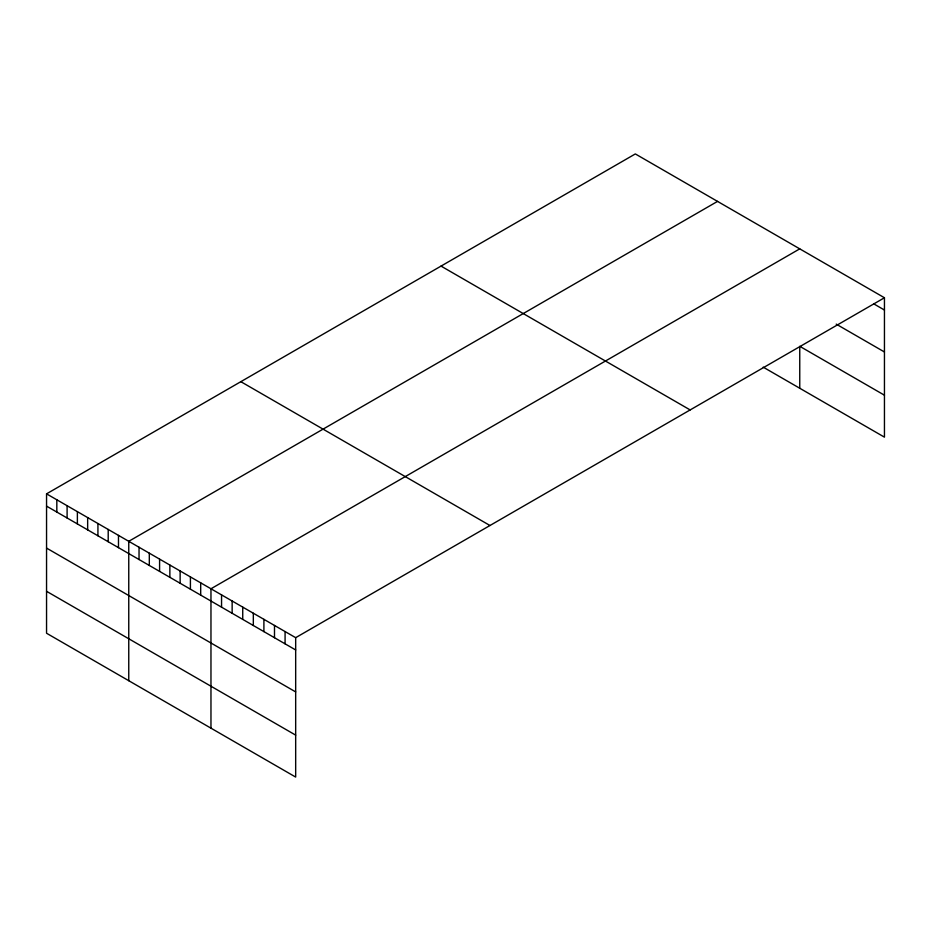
<?xml version="1.0" encoding="UTF-8"?>
<svg xmlns="http://www.w3.org/2000/svg" width="931" height="931" viewBox="0 0 931 931"><rect width="100%" height="100%" fill="white"/><g stroke="black" fill="none" stroke-linecap="round" stroke-linejoin="round"><path stroke-width="1.4" d="M46.55 493.849L295.674 637.677L295.674 777.071L46.55 633.243L46.55 493.849L635.326 153.929L884.45 297.757L884.45 437.151L763.211 367.151M717.545 201.387L128.757 541.318L128.757 680.712M799.752 248.856L210.965 588.776L210.965 728.17M295.674 637.677L884.45 297.757M873.86 303.913L884.45 310.035M836.213 324.128L884.45 351.976M884.45 395.198L799.752 346.297L799.752 388.239M441.038 266.103L690.15 409.931M240.85 381.675L489.962 525.503M46.55 506.127L295.674 649.954M46.55 548.08L295.674 691.908M46.55 591.301L295.674 735.129M285.084 631.567L285.084 643.845M274.494 625.457L274.494 637.735M263.904 619.348L263.904 631.625M253.325 613.226L253.325 625.504M242.735 607.117L242.735 619.394M232.145 601.007L232.145 613.285M221.555 594.897L221.555 607.175M200.689 582.853L200.689 595.118M190.413 576.917L190.413 589.195M180.137 570.982L180.137 583.26M169.861 565.047L169.861 577.325M159.585 559.112L159.585 571.39M149.309 553.189L149.309 565.454M139.033 547.253L139.033 559.531M118.481 535.383L118.481 547.661M108.205 529.448L108.205 541.726M97.93 523.525L97.93 535.79M87.654 517.589L87.654 529.867M77.378 511.654L77.378 523.932M67.102 505.719L67.102 517.997M56.826 499.784L56.826 512.062"/></g></svg>
